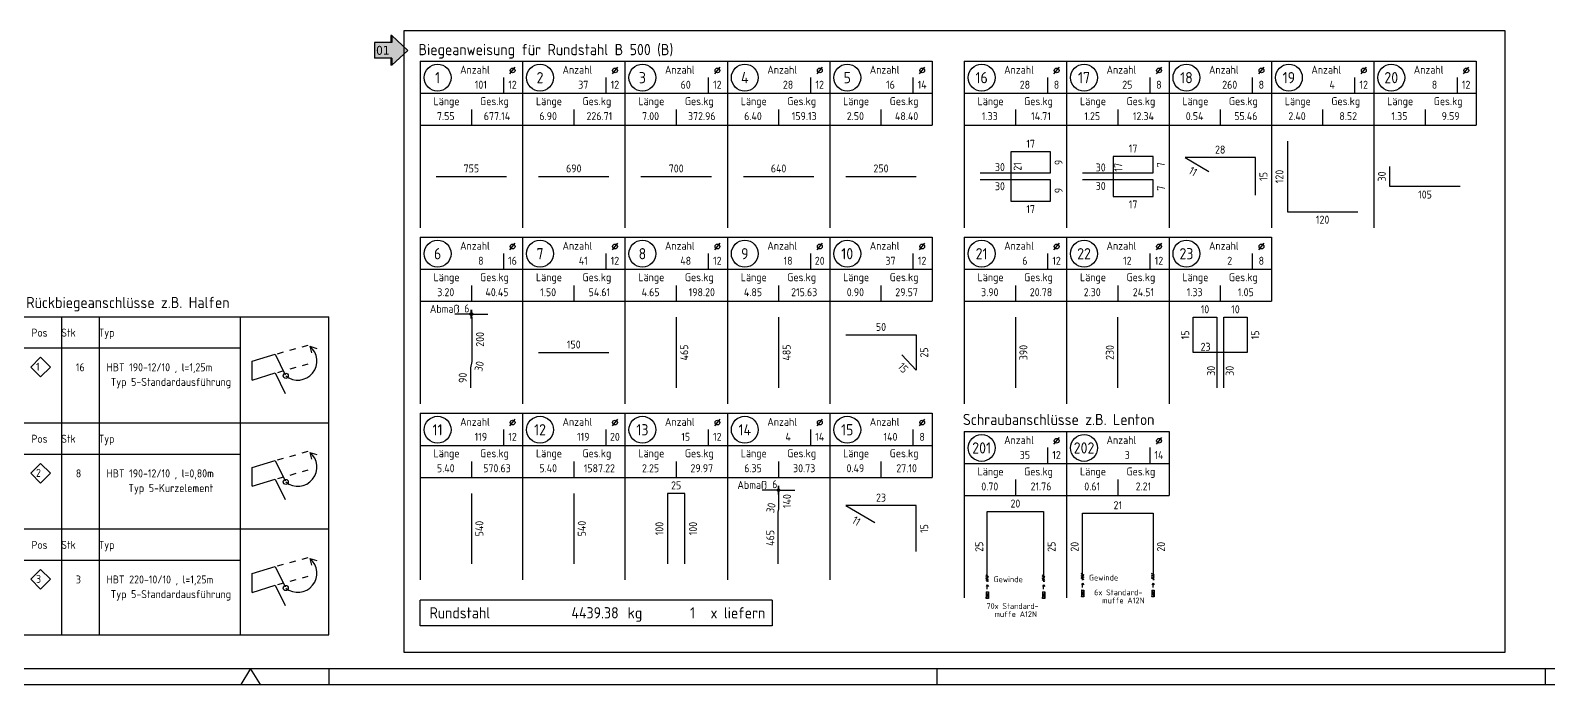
# Model space of a CAD drawing. Extents: x -13 to 84.9, y 0 to 56.9.
# Drawn here: x 26.28 to 50.01, y 0 to 10.22 of the extents above; entities that cross this region are included whole.
import ezdxf
from ezdxf.enums import TextEntityAlignment as Align

# ---------------------------------------------------------------- set-up
doc = ezdxf.new("R2010")
doc.units = 0
doc.header["$LTSCALE"] = 0.5
doc.linetypes.add('AUSGEZOGEN', pattern=[1000.01, 1000, 0.01])
doc.linetypes.add('DOT', pattern=[0.175, 0.05, -0.125])
for name, color, linetype in [('grau_hell', 7, 'Continuous'), ('HBT', 7, 'Continuous'), ('index', 7, 'Continuous'), ('MASSE', 7, 'Continuous'), ('OBJEKT', 7, 'Continuous'), ('RAHMEN', 7, 'Continuous'), ('RND', 7, 'Continuous'), ('RND_BILD', 7, 'Continuous'), ('STAHL', 7, 'Continuous'), ('TEXT', 7, 'Continuous')]:
    doc.layers.add(name, color=color, linetype=linetype)
doc.styles.add('helv', font='tahoma.ttf')
doc.styles.add('liste', font='isocp-e.shx')
doc.styles.add('txt', font='isocp.shx')
doc.dimstyles.new('DOT_I', dxfattribs={"dimscale": 0.5, "dimtxt": 0.25, "dimasz": 0.25, "dimexe": 0.1, "dimexo": 0.3, "dimgap": 0.1, "dimtad": 1, "dimdec": 3, "dimzin": 3, "dimtxsty": 'txt', "dimblk": 'DOT', "dimblk1": 'DOT', "dimblk2": 'DOT', "dimsah": 1, "dimcen": 0.1, "dimse1": 1, "dimse2": 1, "dimazin": 0, "dimtfac": 1, "dimtdec": 4, "dimtix": 1, "dimtmove": 2, "dimatfit": 3, "dimfxl": 0, "dimtvp": 1, "dimtolj": 1, "dimtzin": 0, "dimarcsym": 0})

# ---------------------------------------------------------------- blocks, each defined once
blk = doc.blocks.new('Muffe%%C28')
at = {"layer": 'STAHL', "color": 102, "linetype": 'AUSGEZOGEN'}
for p, q in [((-0.01, 0.117), (-0.011, 0.116)), ((-0.011, 0.116), (-0.011, 0.017)), ((-0.011, 0.017), (-0.01, 0.016)), ((0.025, 0.117), (-0.01, 0.117)), ((-0.01, 0.016), (0.025, 0.016)), ((-0.007, 0.116), (-0.008, 0.117)), ((-0.007, 0.017), (-0.008, 0.016)), ((-0.007, 0.116), (-0.002, 0.072)), ((-0.007, 0.017), (-0.002, 0.061)), ((0.018, 0.07), (-0.003, 0.07)), ((-0.003, 0.063), (0.018, 0.063)), ((-0.002, 0.072), (-0.002, 0.066)), ((-0.002, 0.061), (-0.002, 0.066)), ((0.022, 0.116), (0.017, 0.072)), ((0.017, 0.072), (0.017, 0.066)), ((0.017, 0.061), (0.017, 0.066)), ((0.022, 0.017), (0.017, 0.061)), ((0.022, 0.116), (0.023, 0.117)), ((0.022, 0.017), (0.023, 0.016)), ((0.026, 0.116), (0.025, 0.117)), ((0.025, 0.016), (0.026, 0.017)), ((0.026, 0.116), (0.026, 0.017))]:
    blk.add_line(p, q, dxfattribs=at)
at = {"layer": 'TEXT', "color": 102, "linetype": 'AUSGEZOGEN'}
for p, q in [((-0.002, 0.074), (0.017, 0.074)), ((-0.002, 0.059), (0.017, 0.059))]:
    blk.add_line(p, q, dxfattribs=at)
blk = doc.blocks.new('RND_LIS2')
at = {"layer": 'RND', "color": 3, "linetype": 'Continuous'}
for p, q in [((0, 0), (0, -5.2)), ((0, 0), (3.2, 0)), ((3.2, 0), (3.2, -2)), ((2.6, -0.503), (2.6, -1)), ((0, -1), (3.2, -1)), ((1.6, -1.503), (1.6, -2)), ((0, -2), (3.2, -2))]:
    blk.add_line(p, q, dxfattribs=at)
at = {"layer": 'RND', "color": 7, "linetype": 'Continuous'}
blk.add_line((2.805, -0.39), (2.973, -0.186), dxfattribs=at)
at = {"layer": 'RND', "color": 1, "linetype": 'Continuous'}
blk.add_circle((0.545, -0.513), 0.42, dxfattribs=at)
at = {"layer": 'RND', "color": 7, "linetype": 'Continuous'}
blk.add_circle((2.889, -0.288), 0.075, dxfattribs=at)
at = {"layer": 'RND', "color": 7, "linetype": 'Continuous', "style": 'txt'}
for s, p in [('Anzahl', (1.249, -0.391)), ('Länge', (0.42, -1.373)), ('Ges.kg', (1.872, -1.373))]:
    blk.add_text(s, height=0.25, dxfattribs=at).set_placement(p)
at = {"layer": 'RND', "color": 1, "linetype": 'Continuous', "style": 'txt'}
blk.add_attdef('POS1', text='', height=0.35, dxfattribs=at).set_placement((0.545, -0.513), align=Align.MIDDLE)
at = {"layer": 'RND', "color": 7, "linetype": 'Continuous', "style": 'txt'}
for tag, p in [('STK1', (1.897, -0.859)), ('DS1', (2.885, -0.859)), ('LANG1', (0.8, -1.841)), ('GEW', (2.4, -1.841))]:
    blk.add_attdef(tag, text='', height=0.25, dxfattribs=at).set_placement(p, align=Align.CENTER)
blk = doc.blocks.new('A1-35-0')
at = {"layer": 'RAHMEN', "color": 5}
blk.add_line((2, 0.5), (118.4, 0.5), dxfattribs=at)
at = {"layer": 'RAHMEN', "color": 7, "linetype": 'Continuous'}
for p, q in [((59.45, 0.5), (59.14, 0)), ((59.76, 0), (59.45, 0.5))]:
    blk.add_line(p, q, dxfattribs=at)
at = {"layer": 'RAHMEN', "color": 7}
for p, q in [((61.9, 0), (61.9, 0.5)), ((80.9, 0), (80.9, 0.5)), ((99.9, 0.5), (99.9, 0))]:
    blk.add_line(p, q, dxfattribs=at)
at = {"layer": 'RAHMEN'}
blk.add_line((0, 0), (118.9, 0), dxfattribs=at)
blk = doc.blocks.new('DOT')
at = {"layer": 'MASSE', "color": 7, "linetype": 'Continuous'}
for p, q in [((0, 0), (-1, 0)), ((0, 0.54), (0, -0.54))]:
    blk.add_line(p, q, dxfattribs=at)
at = {"layer": 'MASSE', "color": 7, "linetype": 'Continuous', "const_width": 0.2}
blk.add_lwpolyline([(-0.1, 0, 1), (0.1, 0, 1)], format="xyb", close=True, dxfattribs=at)
blk = doc.blocks.new('*D1238')
at = {"layer": 'Defpoints', "color": 0, "linetype": 'AUSGEZOGEN', "transparency": 16777216}
for p in [(33.164, 5.788), (33.184, 5.788), (33.184, 5.788)]:
    blk.add_point(p, dxfattribs=at)
at = {"layer": 'RND_BILD', "color": 0, "linetype": 'AUSGEZOGEN', "lineweight": -2, "transparency": 16777216}
for p, q in [((33.039, 5.788), (32.914, 5.788)), ((33.164, 5.788), (33.184, 5.788)), ((33.309, 5.788), (33.434, 5.788))]:
    blk.add_line(p, q, dxfattribs=at)
at = {"layer": 'RND_BILD', "color": 0, "linetype": 'AUSGEZOGEN', "lineweight": -2, "transparency": 16777216, "xscale": 0.125, "yscale": 0.125, "zscale": 0.125}
blk.add_blockref('DOT', (33.164, 5.788), dxfattribs=at)
at = {"layer": 'RND_BILD', "color": 0, "linetype": 'AUSGEZOGEN', "lineweight": -2, "transparency": 16777216, "xscale": 0.125, "yscale": 0.125, "zscale": 0.125, "rotation": 180}
blk.add_blockref('DOT', (33.184, 5.788), dxfattribs=at)
at = {"layer": 'RND_BILD', "color": 0, "linetype": 'AUSGEZOGEN', "transparency": 16777216, "insert": (33.103, 5.876), "char_height": 0.125, "attachment_point": 5, "style": 'txt'}
blk.add_mtext('\\A1;6', dxfattribs=at)
blk = doc.blocks.new('*D1239')
at = {"layer": 'Defpoints', "color": 0, "linetype": 'AUSGEZOGEN', "transparency": 16777216}
for p in [(37.969, 3.038), (37.979, 3.038), (37.979, 3.038)]:
    blk.add_point(p, dxfattribs=at)
at = {"layer": 'RND_BILD', "color": 0, "linetype": 'AUSGEZOGEN', "lineweight": -2, "transparency": 16777216}
for p, q in [((37.844, 3.038), (37.719, 3.038)), ((37.969, 3.038), (37.979, 3.038)), ((38.104, 3.038), (38.229, 3.038))]:
    blk.add_line(p, q, dxfattribs=at)
at = {"layer": 'RND_BILD', "color": 0, "linetype": 'AUSGEZOGEN', "lineweight": -2, "transparency": 16777216, "xscale": 0.125, "yscale": 0.125, "zscale": 0.125}
blk.add_blockref('DOT', (37.969, 3.038), dxfattribs=at)
at = {"layer": 'RND_BILD', "color": 0, "linetype": 'AUSGEZOGEN', "lineweight": -2, "transparency": 16777216, "xscale": 0.125, "yscale": 0.125, "zscale": 0.125, "rotation": 180}
blk.add_blockref('DOT', (37.979, 3.038), dxfattribs=at)
at = {"layer": 'RND_BILD', "color": 0, "linetype": 'AUSGEZOGEN', "transparency": 16777216, "insert": (37.915, 3.131), "char_height": 0.125, "attachment_point": 5, "style": 'txt'}
blk.add_mtext('\\A1;6', dxfattribs=at)
blk = doc.blocks.new('hin_ind5')
at = {"layer": 'grau_hell', "linetype": 'AUSGEZOGEN'}
h = blk.add_hatch(color=9, dxfattribs=at)
h.dxf.hatch_style = 2
h.paths.add_polyline_path([(0, 0), (0.619, -0.577), (0.619, -0.3), (1.306, -0.3), (1.306, 0.3), (0.619, 0.3), (0.619, 0.577)])
h.paths.add_polyline_path([(0.34, -0.274), (1.311, -0.274), (1.311, 0.274), (0.34, 0.274)], flags=9)
at = {"layer": 'OBJEKT', "linetype": 'AUSGEZOGEN'}
for points in [[(0.619, 0.3), (0.66, 0.3), (0.66, 0.577), (0.619, 0.577)], [(0.619, -0.577), (0.66, -0.577), (0.66, -0.3), (0.619, -0.3)]]:
    blk.add_hatch(color=1, dxfattribs=at).paths.add_polyline_path(points)
at = {"layer": 'OBJEKT', "color": 1, "linetype": 'AUSGEZOGEN'}
for p, q in [((0, 0), (0.619, 0.577)), ((0, 0), (0.619, -0.577)), ((0.619, 0.577), (0.619, 0.3)), ((0.619, 0.577), (0.66, 0.577)), ((0.619, 0.3), (1.306, 0.3)), ((0.66, 0.577), (0.66, 0.3)), ((1.306, 0.3), (1.306, -0.3)), ((0.619, -0.3), (0.619, -0.577)), ((0.619, -0.3), (1.306, -0.3)), ((0.66, -0.3), (0.66, -0.577))]:
    blk.add_line(p, q, dxfattribs=at)
at = {"layer": 'OBJEKT', "color": 7, "linetype": 'AUSGEZOGEN'}
blk.add_line((0.619, -0.577), (0.66, -0.577), dxfattribs=at)
at = {"layer": 'index', "color": 1, "linetype": 'Continuous', "style": 'helv'}
blk.add_attdef('INDEX', text='', height=0.35, rotation=360, dxfattribs=at).set_placement((1.259, 0), align=Align.MIDDLE_RIGHT)
blk = doc.blocks.new('RND_SUM')
at = {"layer": 'RND', "color": 5, "linetype": 'Continuous'}
for p, q in [((0, 0), (0, 0.8)), ((11, 0.8), (0, 0.8)), ((11, 0.8), (11, 0)), ((11, 0), (0, 0))]:
    blk.add_line(p, q, dxfattribs=at)
at = {"layer": 'RND', "color": 1, "linetype": 'Continuous', "style": 'txt'}
for s, p in [('Rundstahl', (0.292, 0.235)), ('kg', (6.483, 0.235))]:
    blk.add_text(s, height=0.35, dxfattribs=at).set_placement(p)
blk.add_text('x liefern', height=0.35, dxfattribs=at).set_placement((10.784, 0.235), align=Align.RIGHT)
for tag, p in [('RND-S', (6.203, 0.235)), ('RND-Z', (8.59, 0.235))]:
    blk.add_attdef(tag, text='', height=0.35, dxfattribs=at).set_placement(p, align=Align.RIGHT)

msp = doc.modelspace()

# ---------------------------------------------------------------- linework, layer by layer
at = {"layer": 'HBT', "color": 5, "linetype": 'Continuous'}
for p, q in [((26.15877, 5.74774), (30.94818, 5.74774)), ((30.94818, 4.09029), (30.94818, 5.74774)), ((26.15877, 4.09029), (30.94818, 4.09029)), ((26.15877, 4.09029), (30.94818, 4.09029)), ((30.94818, 2.43284), (30.94818, 4.09029)), ((26.15877, 2.43284), (30.94818, 2.43284)), ((30.94818, 0.77539), (30.94818, 2.43284)), ((26.15877, 0.77539), (30.94818, 0.77539))]:
    msp.add_line(p, q, dxfattribs=at)
at = {"layer": 'OBJEKT', "color": 7, "linetype": 'Continuous'}
for p, q in [((26.76842, 5.74774), (26.76842, 4.09029)), ((27.3569, 5.74774), (27.3569, 4.09029)), ((29.55999, 5.74774), (29.55999, 4.09029)), ((26.76842, 4.09029), (26.76842, 2.43284)), ((27.3569, 4.09029), (27.3569, 2.43284)), ((29.55999, 4.09029), (29.55999, 2.43284)), ((26.76842, 2.43284), (26.76842, 0.77539)), ((27.3569, 2.43284), (27.3569, 0.77539)), ((29.55999, 2.43284), (29.55999, 0.77539))]:
    msp.add_line(p, q, dxfattribs=at)
at = {"layer": 'RND', "color": 1, "linetype": 'DOT'}
for p, q in [((30.145, 5.16933), (30.62685, 5.30245)), ((30.14818, 4.87788), (30.62685, 5.011)), ((30.145, 3.51188), (30.62685, 3.645)), ((30.14818, 3.22043), (30.62685, 3.35355)), ((30.145, 1.85443), (30.62685, 1.98755)), ((30.14818, 1.56297), (30.62685, 1.6961))]:
    msp.add_line(p, q, dxfattribs=at)
at = {"layer": 'RND', "color": 102, "linetype": 'AUSGEZOGEN'}
for p, q in [((30.65126, 5.28513), (30.75776, 5.25152)), ((30.65126, 5.28513), (30.67649, 5.18148)), ((30.65126, 3.62768), (30.75776, 3.59406)), ((30.65126, 3.62768), (30.67649, 3.52403)), ((30.65126, 1.97023), (30.75776, 1.93661)), ((30.65126, 1.97023), (30.67649, 1.86658))]:
    msp.add_line(p, q, dxfattribs=at)
at = {"layer": 'RND', "color": 1, "linetype": 'AUSGEZOGEN'}
for p, q in [((29.75103, 5.05178), (30.1083, 5.15978)), ((29.75103, 4.75539), (29.75103, 5.05178)), ((30.1083, 5.15978), (30.26565, 4.84012)), ((29.75103, 4.75539), (30.1083, 4.86833)), ((30.1083, 4.86833), (30.26565, 4.54867)), ((29.75103, 3.39433), (30.1083, 3.50233)), ((29.75103, 3.09794), (29.75103, 3.39433)), ((30.1083, 3.50233), (30.26565, 3.18267)), ((29.75103, 3.09794), (30.1083, 3.21088)), ((30.1083, 3.21088), (30.26565, 2.89122)), ((29.75103, 1.73688), (30.1083, 1.84488)), ((29.75103, 1.44049), (29.75103, 1.73688)), ((30.1083, 1.84488), (30.26565, 1.52522)), ((29.75103, 1.44049), (30.1083, 1.55342)), ((30.1083, 1.55342), (30.26565, 1.23377))]:
    msp.add_line(p, q, dxfattribs=at)
at = {"layer": 'RND', "color": 7, "linetype": 'AUSGEZOGEN'}
for points in [[(26.59888, 4.96013), (26.44506, 5.11395), (26.29124, 4.96013), (26.44506, 4.80631)], [(26.59888, 3.30268), (26.44506, 3.4565), (26.29124, 3.30268), (26.44506, 3.14886)], [(26.59888, 1.64523), (26.44506, 1.79905), (26.29124, 1.64523), (26.44506, 1.49141)]]:
    msp.add_lwpolyline(points, close=True, dxfattribs=at)
for centre in [(30.27403, 4.82409), (30.27403, 3.16664), (30.27403, 1.50919)]:
    msp.add_circle(centre, 0.04, dxfattribs=at)
at = {"layer": 'RND', "color": 102, "linetype": 'AUSGEZOGEN'}
for centre in [(30.46238, 5.05483), (30.46238, 3.39738), (30.46238, 1.73993)]:
    msp.add_arc(centre, 0.29785, 230.776363, 50.642292, dxfattribs=at)
at = {"layer": 'RND_BILD', "color": 1, "linetype": 'AUSGEZOGEN'}
for points in [[(41.12424, 7.99292), (42.22424, 7.99292), (42.22424, 8.32292), (41.60091, 8.32292), (41.60091, 7.55292), (42.22424, 7.55292), (42.22424, 7.88292), (41.12424, 7.88292)], [(45.92424, 8.48792), (45.92424, 7.38792), (47.02424, 7.38792)], [(42.72424, 7.99292), (43.82424, 7.99292), (43.82424, 8.24959), (43.20091, 8.24959), (43.20091, 7.62626), (43.82424, 7.62626), (43.82424, 7.88292), (42.72424, 7.88292)], [(45.42424, 7.64328), (45.42424, 8.23257), (44.32424, 8.23257), (44.69849, 8.01649)], [(48.62424, 7.78078), (47.52424, 7.78078), (47.52424, 8.09507)], [(32.62424, 7.93792), (33.72424, 7.93792)], [(34.22424, 7.93792), (35.32424, 7.93792)], [(35.82424, 7.93792), (36.92424, 7.93792)], [(37.42424, 7.93792), (38.52424, 7.93792)], [(39.02424, 7.93792), (40.12424, 7.93792)], [(33.16411, 4.63792), (33.16411, 4.94786), (33.18437, 5.04917), (33.18437, 5.73792)], [(36.37424, 5.73792), (36.37424, 4.63792)], [(37.97424, 5.73792), (37.97424, 4.63792)], [(41.67424, 5.73792), (41.67424, 4.63792)], [(43.27424, 4.63792), (43.27424, 5.73792)], [(44.92924, 4.63792), (44.92924, 5.73792), (45.29591, 5.73792), (45.29591, 5.18792), (44.45258, 5.18792), (44.45258, 5.73792), (44.81924, 5.73792), (44.81924, 4.63792)], [(39.02424, 5.46292), (40.12424, 5.46292), (40.12424, 4.91292), (39.89822, 5.15336)], [(34.22424, 5.18792), (35.32424, 5.18792)], [(33.17424, 2.98792), (33.17424, 1.88792)], [(34.77424, 2.98792), (34.77424, 1.88792)], [(36.51174, 1.88792), (36.51174, 2.98792), (36.23674, 2.98792), (36.23674, 1.88792)], [(37.96914, 1.88792), (37.96914, 2.69417), (37.97934, 2.74518), (37.97934, 2.98792)], [(40.12424, 2.07923), (40.12424, 2.79662), (39.02424, 2.79662), (39.47985, 2.53358)], [(41.23424, 1.60378), (41.23424, 2.70378), (42.11424, 2.70378), (42.11424, 1.60378)], [(42.72424, 1.62997), (42.72424, 2.67759), (43.82424, 2.67759), (43.82424, 1.62997)]]:
    msp.add_lwpolyline(points, dxfattribs=at)
at = {"layer": 'TEXT', "color": 7, "linetype": 'Continuous'}
for p, q in [((26.15877, 5.25998), (29.55999, 5.25998)), ((26.15877, 3.60253), (29.55999, 3.60253)), ((26.15877, 1.94508), (29.55999, 1.94508))]:
    msp.add_line(p, q, dxfattribs=at)
at = {"layer": 'TEXT', "color": 102, "linetype": 'AUSGEZOGEN'}
for p, q in [((41.2563, 1.68516), (41.21219, 1.70789)), ((41.2563, 1.66116), (41.21219, 1.68389)), ((42.1363, 1.68516), (42.09219, 1.70789)), ((42.1363, 1.66116), (42.09219, 1.68389)), ((42.7463, 1.71135), (42.70219, 1.73408)), ((42.7463, 1.68735), (42.70219, 1.71008)), ((42.7463, 1.66335), (42.70219, 1.68608)), ((42.7463, 1.63935), (42.70219, 1.66208)), ((43.8463, 1.71135), (43.80219, 1.73408)), ((43.8463, 1.68735), (43.80219, 1.71008)), ((43.8463, 1.66335), (43.80219, 1.68608)), ((43.8463, 1.63935), (43.80219, 1.66208)), ((41.2563, 1.63716), (41.21219, 1.65989)), ((41.2563, 1.61316), (41.21219, 1.63589)), ((41.23442, 1.56042), (41.2164, 1.53521)), ((41.23442, 1.56042), (41.25243, 1.53521)), ((41.23442, 1.49319), (41.23442, 1.56042)), ((42.1363, 1.63716), (42.09219, 1.65989)), ((42.1363, 1.61316), (42.09219, 1.63589)), ((42.11442, 1.56042), (42.0964, 1.53521)), ((42.11442, 1.56042), (42.13243, 1.53521)), ((42.11442, 1.49319), (42.11442, 1.56042)), ((42.72442, 1.58661), (42.7064, 1.5614)), ((42.72442, 1.58661), (42.74243, 1.5614)), ((42.72442, 1.51938), (42.72442, 1.58661)), ((43.82442, 1.58661), (43.8064, 1.5614)), ((43.82442, 1.58661), (43.84243, 1.5614)), ((43.82442, 1.51938), (43.82442, 1.58661))]:
    msp.add_line(p, q, dxfattribs=at)
at = {"layer": 'TEXT', "color": 1, "linetype": 'AUSGEZOGEN'}
msp.add_lwpolyline([(32.12233, 10.22004), (49.31962, 10.22004), (49.31962, 0.5), (32.12233, 0.5)], close=True, dxfattribs=at)

# ---------------------------------------------------------------- block references
at = {"layer": 'index', "color": 7, "linetype": 'AUSGEZOGEN'}
ref = msp.add_blockref('hin_ind5', (32.18181, 9.90815), dxfattribs=dict(at, xscale=-0.4, yscale=0.4, zscale=0.4))
ref.add_attrib('INDEX', '01', dxfattribs={"color": 1, "linetype": 'Continuous', "height": 0.14, "rotation": 360, "style": 'helv'}).set_placement((31.89606, 9.90815), align=Align.MIDDLE_RIGHT)
at = {"layer": 'OBJEKT', "color": 7, "linetype": 'AUSGEZOGEN', "xscale": -1}
for p in [(41.24191, 1.3311), (42.12191, 1.3311), (42.73191, 1.35729), (43.83191, 1.35729)]:
    msp.add_blockref('Muffe%%C28', p, dxfattribs=at)
at = {"layer": 'RAHMEN', "color": 7, "linetype": 'AUSGEZOGEN', "xscale": 0.5, "yscale": 0.5, "zscale": 0.5}
msp.add_blockref('A1-35-0', (0, 0), dxfattribs=at)
at = {"layer": 'RND_BILD', "color": 6, "linetype": 'AUSGEZOGEN', "xscale": 0.5, "yscale": 0.5, "zscale": 0.5}
for p, values in [((32.37424, 9.73792), {'POS1': '1', 'STK1': '101', 'DS1': '12', 'LANG1': '7.55', 'GEW': '677.14'}), ((40.87424, 6.98792), {'POS1': '21', 'STK1': '6', 'DS1': '12', 'LANG1': '3.90', 'GEW': '20.78'})]:
    msp.add_blockref('RND_LIS2', p, dxfattribs=at).add_auto_attribs(values)
at = {"layer": 'RND_BILD', "color": 7, "linetype": 'AUSGEZOGEN', "xscale": 0.5, "yscale": 0.5, "zscale": 0.5}
for name, p, values in [('RND_LIS2', (33.97424, 9.73792), {'POS1': '2', 'STK1': '37', 'DS1': '12', 'LANG1': '6.90', 'GEW': '226.71'}), ('RND_LIS2', (35.57424, 9.73792), {'POS1': '3', 'STK1': '60', 'DS1': '12', 'LANG1': '7.00', 'GEW': '372.96'}), ('RND_LIS2', (37.17424, 9.73792), {'POS1': '4', 'STK1': '28', 'DS1': '12', 'LANG1': '6.40', 'GEW': '159.13'}), ('RND_LIS2', (38.77424, 9.73792), {'POS1': '5', 'STK1': '16', 'DS1': '14', 'LANG1': '2.50', 'GEW': '48.40'}), ('RND_LIS2', (40.87424, 9.73792), {'POS1': '16', 'STK1': '28', 'DS1': '8', 'LANG1': '1.33', 'GEW': '14.71'}), ('RND_LIS2', (42.47424, 9.73792), {'POS1': '17', 'STK1': '25', 'DS1': '8', 'LANG1': '1.25', 'GEW': '12.34'}), ('RND_LIS2', (44.07424, 9.73792), {'POS1': '18', 'STK1': '260', 'DS1': '8', 'LANG1': '0.54', 'GEW': '55.46'}), ('RND_LIS2', (45.67424, 9.73792), {'POS1': '19', 'STK1': '4', 'DS1': '12', 'LANG1': '2.40', 'GEW': '8.52'}), ('RND_LIS2', (47.27424, 9.73792), {'POS1': '20', 'STK1': '8', 'DS1': '12', 'LANG1': '1.35', 'GEW': '9.59'}), ('RND_LIS2', (32.37424, 6.98792), {'POS1': '6', 'STK1': '8', 'DS1': '16', 'LANG1': '3.20', 'GEW': '40.45'}), ('RND_LIS2', (33.97424, 6.98792), {'POS1': '7', 'STK1': '41', 'DS1': '12', 'LANG1': '1.50', 'GEW': '54.61'}), ('RND_LIS2', (35.57424, 6.98792), {'POS1': '8', 'STK1': '48', 'DS1': '12', 'LANG1': '4.65', 'GEW': '198.20'}), ('RND_LIS2', (37.17424, 6.98792), {'POS1': '9', 'STK1': '18', 'DS1': '20', 'LANG1': '4.85', 'GEW': '215.63'}), ('RND_LIS2', (38.77424, 6.98792), {'POS1': '10', 'STK1': '37', 'DS1': '12', 'LANG1': '0.90', 'GEW': '29.57'}), ('RND_LIS2', (42.47424, 6.98792), {'POS1': '22', 'STK1': '12', 'DS1': '12', 'LANG1': '2.30', 'GEW': '24.51'}), ('RND_LIS2', (44.07424, 6.98792), {'POS1': '23', 'STK1': '2', 'DS1': '8', 'LANG1': '1.33', 'GEW': '1.05'}), ('RND_LIS2', (32.37424, 4.23792), {'POS1': '11', 'STK1': '119', 'DS1': '12', 'LANG1': '5.40', 'GEW': '570.63'}), ('RND_LIS2', (33.97424, 4.23792), {'POS1': '12', 'STK1': '119', 'DS1': '20', 'LANG1': '5.40', 'GEW': '1587.22'}), ('RND_LIS2', (35.57424, 4.23792), {'POS1': '13', 'STK1': '15', 'DS1': '12', 'LANG1': '2.25', 'GEW': '29.97'}), ('RND_LIS2', (37.17424, 4.23792), {'POS1': '14', 'STK1': '4', 'DS1': '14', 'LANG1': '6.35', 'GEW': '30.73'}), ('RND_LIS2', (38.77424, 4.23792), {'POS1': '15', 'STK1': '140', 'DS1': '8', 'LANG1': '0.49', 'GEW': '27.10'}), ('RND_LIS2', (40.87424, 3.95378), {'POS1': '201', 'STK1': '35', 'DS1': '12', 'LANG1': '0.70', 'GEW': '21.76'}), ('RND_LIS2', (42.47424, 3.95378), {'POS1': '202', 'STK1': '3', 'DS1': '14', 'LANG1': '0.61', 'GEW': '2.21'}), ('RND_SUM', (32.37424, 0.91705), {'RND-S': '4439.38', 'RND-Z': '1'})]:
    msp.add_blockref(name, p, dxfattribs=at).add_auto_attribs(values)

# ---------------------------------------------------------------- texts
at = {"layer": 'HBT', "color": 7, "linetype": 'Continuous', "style": 'liste'}
for s, p in [('  Pos   Stk     Typ          ', (26.15877, 5.43561)), ('   1  ', (26.15732, 4.903)), ('16', (26.99533, 4.89487)), ('HBT 190-12/10 , l=1,25m', (27.47535, 4.89487)), ('  Pos   Stk     Typ          ', (26.15877, 3.77816)), ('   2  ', (26.15732, 3.24555)), ('8', (26.99533, 3.23742)), ('HBT 190-12/10 , l=0,80m', (27.47535, 3.23742)), ('  Pos   Stk     Typ          ', (26.15877, 2.12071)), ('   3  ', (26.15732, 1.5881)), ('3', (26.99533, 1.57997)), ('HBT 220-10/10 , l=1,25m', (27.47535, 1.57997))]:
    msp.add_text(s, height=0.125, dxfattribs=at).set_placement(p)
at = {"layer": 'RND_BILD', "color": 7, "linetype": 'AUSGEZOGEN', "style": 'txt'}
for s, p in [('17', (41.91258, 8.44792)), ('17', (43.51258, 8.37459)), ('28', (44.87424, 8.35757)), ('755', (33.17424, 8.06292)), ('690', (34.77424, 8.06292)), ('700', (36.37424, 8.06292)), ('640', (37.97424, 8.06292)), ('250', (39.57424, 8.06292)), ('30', (41.43221, 8.08501)), ('30', (43.00696, 8.0792)), ('30', (41.43221, 7.78552)), ('30', (43.00696, 7.79002)), ('17', (43.51258, 7.50126)), ('120', (46.47424, 7.26292)), ('10', (44.63591, 5.86292)), ('10', (45.11258, 5.86292)), ('50', (39.57424, 5.58792)), ('150', (34.77424, 5.31292)), ('23', (44.64517, 5.27799)), ('25', (36.37424, 3.11292)), ('23', (39.57424, 2.92162)), ('20', (41.67424, 2.82878)), ('21', (43.27424, 2.80259))]:
    msp.add_text(s, height=0.125, dxfattribs=at).set_placement(p, align=Align.MIDDLE)
for s, rotation, p in [('21', 90, (41.7073, 8.09475)), ('9', 90, (42.34924, 8.15792)), ('17', 90, (43.28157, 8.08213)), ('7', 90, (43.94924, 8.12126)), ('11', 330, (44.44887, 8.01628)), ('15', 90, (45.54924, 7.93792)), ('120', 90, (45.79924, 7.93792)), ('30', 90, (47.39924, 7.93792)), ('9', 90, (42.34924, 7.71792)), ('7', 90, (43.94924, 7.75459)), ('105', 360, (48.07424, 7.65578)), ('17', 360, (41.91258, 7.42792)), ('200', 90, (33.30937, 5.39355)), ('15', 90, (44.32758, 5.46292)), ('15', 90, (45.42091, 5.46292)), ('465', 90, (36.49924, 5.18792)), ('485', 90, (38.09924, 5.18792)), ('25', 90, (40.24924, 5.18792)), ('390', 90, (41.79924, 5.18792)), ('230', 90, (43.14924, 5.18792)), ('30', 78.690068, (33.29682, 4.974)), ('15', 313.229901, (39.92015, 4.94753)), ('90', 90, (33.03911, 4.79289)), ('30', 90, (44.7311, 4.90224)), ('30', 90, (45.02246, 4.90224)), ('140', 90, (38.10434, 2.86655)), ('30', 78.690068, (37.85565, 2.76191)), ('11', 330, (39.18955, 2.55684)), ('540', 90, (33.29924, 2.43792)), ('540', 90, (34.89924, 2.43792)), ('100', 90, (36.11174, 2.43792)), ('100', 90, (36.63674, 2.43792)), ('465', 90, (37.84414, 2.29105)), ('15', 90, (40.24924, 2.43792)), ('25', 90, (41.10924, 2.15378)), ('25', 90, (42.23924, 2.15378)), ('20', 90, (42.59924, 2.15378)), ('20', 90, (43.94924, 2.15378))]:
    msp.add_text(s, height=0.125, rotation=rotation, dxfattribs=at).set_placement(p, align=Align.MIDDLE)
at = {"layer": 'TEXT', "color": 1, "linetype": 'AUSGEZOGEN', "style": 'txt'}
for s, p in [('Biegeanweisung für Rundstahl B 500 (B)', (32.34763, 9.83233)), ('Rückbiegeanschlüsse z.B. Halfen', (26.22005, 5.88224)), ('Schraubanschlüsse z.B. Lenton', (40.85335, 4.05421))]:
    msp.add_text(s, height=0.175, dxfattribs=at).set_placement(p)
at = {"layer": 'TEXT', "color": 7, "linetype": 'AUSGEZOGEN', "style": 'txt'}
for p in [(32.52622, 5.80744), (37.33125, 3.05744)]:
    msp.add_text('Abmaß', height=0.125, dxfattribs=at).set_placement(p)
at = {"layer": 'TEXT', "color": 7, "linetype": 'Continuous', "style": 'txt'}
for s, p in [('Typ 5-Standardausführung', (28.47881, 4.66592)), ('Typ 5-Kurzelement', (28.47881, 3.00847)), ('Typ 5-Standardausführung', (28.47881, 1.35102))]:
    msp.add_text(s, height=0.125, dxfattribs=at).set_placement(p, align=Align.CENTER)
at = {"layer": 'TEXT', "color": 102, "linetype": 'Continuous', "style": 'txt'}
for s, p in [('Gewinde', (41.33409, 1.60027)), ('Gewinde', (42.82409, 1.62646)), ('6x Standard-', (42.90422, 1.39578)), ('70x Standard-', (41.22259, 1.18272)), ('muffe A12N', (43.02811, 1.27009)), ('muffe A12N', (41.34649, 1.05702))]:
    msp.add_text(s, height=0.09, dxfattribs=at).set_placement(p)

# ---------------------------------------------------------------- dimensions: what is measured, and where the dimension line sits
at = {"layer": 'RND_BILD', "color": 7, "linetype": 'AUSGEZOGEN'}
for base, p1, p2, picture, middle in [((33.18437, 5.78792), (33.16411, 5.78792), (33.18437, 5.78792), '*D1238', (33.10298, 5.87554)), ((37.97934, 3.03792), (37.96914, 3.03792), (37.97934, 3.03792), '*D1239', (37.91465, 3.13146))]:
    dim = msp.add_linear_dim(base=base, p1=p1, p2=p2, text='6', dimstyle='DOT_I', override={"dimdec": 0, "dimlfac": 100, "dimrnd": 0.0005}, dxfattribs=at)
    dim.commit()
    dim.dimension.update_dxf_attribs({"geometry": picture, "text_midpoint": middle, "dimtype": 160})

doc.saveas('drawing.dxf')
